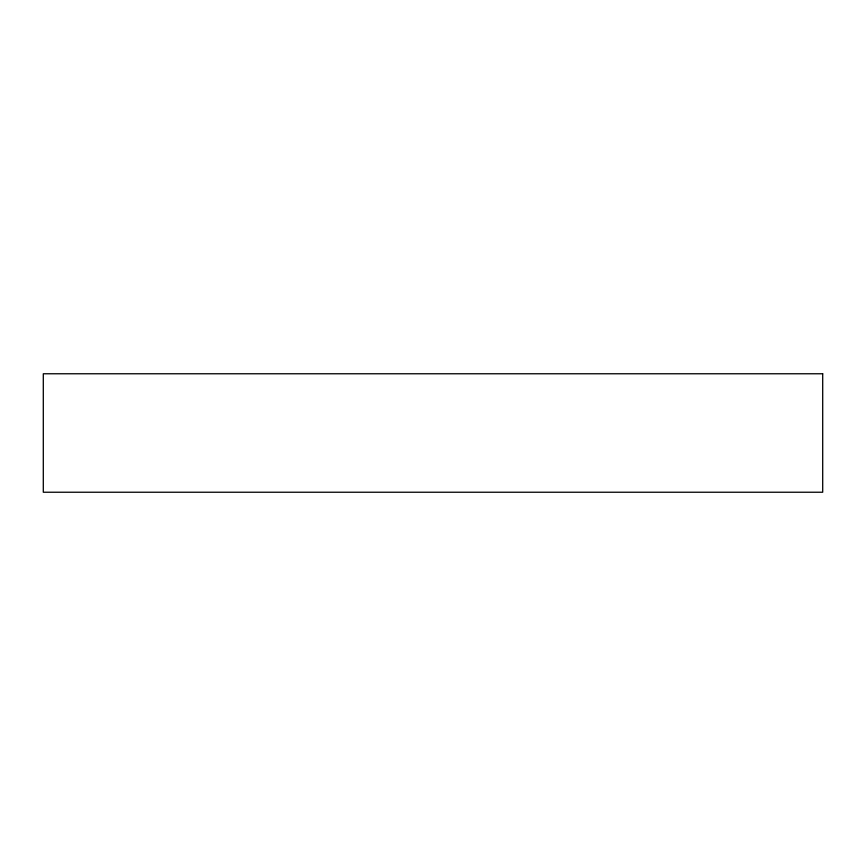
<?xml version="1.0" encoding="UTF-8"?>
<svg xmlns="http://www.w3.org/2000/svg" width="866" height="866" viewBox="0 0 866 866"><rect width="100%" height="100%" fill="white"/><g stroke="black" fill="none" stroke-linecap="round" stroke-linejoin="round"><path stroke-width="1.3" d="M822.7 373.766L43.3 373.766L43.3 492.234L822.7 492.234L822.7 373.766"/></g></svg>
